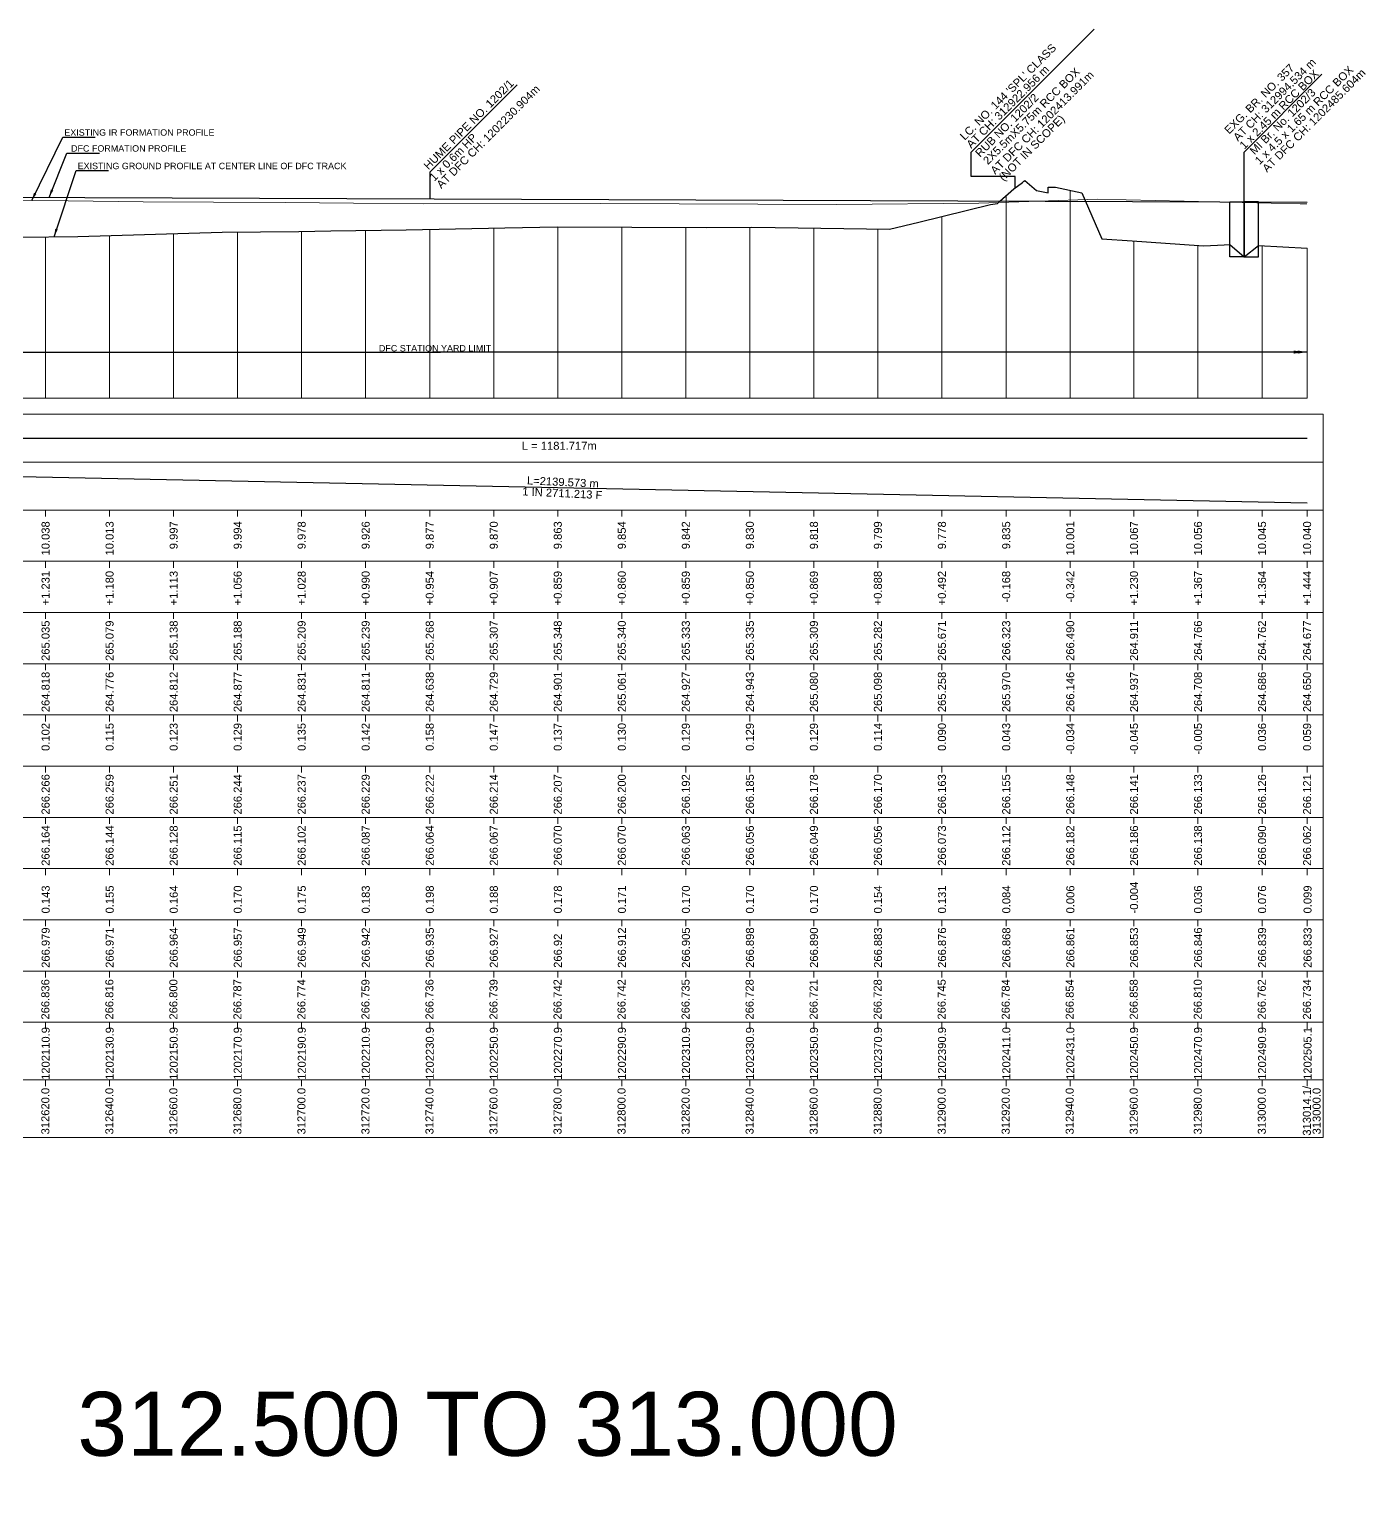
# Model space of a CAD drawing. Header units: metres. Extents: x 26905 to 33492, y -12340 to -11884.
# Drawn here: x 29115 to 29532.5, y -12340.4 to -11884.8 of the extents above; entities that cross this region are included whole.
import ezdxf
from ezdxf.enums import TextEntityAlignment as Align

# ---------------------------------------------------------------- set-up
doc = ezdxf.new("R2010")
doc.units = ezdxf.units.M
doc.header["$MEASUREMENT"] = 0
for name, color, linetype, lineweight in [('LS BRIDGE INDICATION', 10, 'Continuous', 30), ('LS CUT FILL', 10, 'Continuous', 0), ('LS DATUM X', 7, 'Continuous', 0), ('LS EXG GL', 7, 'Continuous', 0), ('LS EXG IR CH', 7, 'Continuous', 0), ('LS EXG RL', 7, 'Continuous', 0), ('LS EXG. FL', 7, 'Continuous', 0), ('LS EXG. GL AT PRO. TOE', 7, 'Continuous', 0), ('LS FRAME', 7, 'Continuous', 0), ('LS PFL-EFL', 10, 'Continuous', 0), ('LS PRL-ERL', 10, 'Continuous', 0), ('LS PRO FL', 10, 'Continuous', 0), ('LS PRO. DFCC CH', 10, 'Continuous', 0), ('LS PRO. RL', 10, 'Continuous', 0), ('LS PROFILE EXG FL', 7, 'Continuous', 25), ('LS PROFILE EXG GL', 7, 'Continuous', 30), ('LS PROFILE PRO FL', 1, 'Continuous', 30), ('LS TICKS', 7, 'Continuous', 0), ('LS TRACK CENTER', 10, 'Continuous', 0), ('Profile Grid', 7, 'Continuous', 0)]:
    doc.layers.add(name, color=color, linetype=linetype, lineweight=lineweight)
for name, color, linetype in [("LS BRIDGE'S", 7, 'Continuous'), ('LS DRAIN CULVERT', 10, 'Continuous'), ('LS HORIZONTAL ALIGNMENT', 10, 'Continuous'), ("LS LC'S", 7, 'Continuous'), ('LS VERTICAL ALIGNMENT', 10, 'Continuous'), ('ref text', 3, 'Continuous'), ('STATION YARD LIMIT IN LS', 7, 'Continuous')]:
    doc.layers.add(name, color=color, linetype=linetype)
doc.styles.get("Standard").update_dxf_attribs({"font": 'arial.ttf'})
doc.styles.add('Style-Arial', font='arial.ttf')
doc.dimstyles.get("Standard").update_dxf_attribs({"dimtxt": 0.18, "dimasz": 0.18, "dimexe": 0.18, "dimexo": 0.0625, "dimgap": 0.09, "dimtad": 0, "dimtih": 1, "dimtoh": 1, "dimdec": 4, "dimzin": 0, "dimdsep": 46, "dimtxsty": 'Standard', "dimcen": 0.09, "dimadec": 0, "dimazin": 0, "dimtfac": 1, "dimtdec": 4, "dimtofl": 0, "dimtmove": 0, "dimatfit": 3, "dimfxl": 1, "dimtolj": 1, "dimtzin": 0, "dimarcsym": 0})

msp = doc.modelspace()

# ---------------------------------------------------------------- linework, layer by layer
at = {"layer": 'LS BRIDGE INDICATION'}
for points in [[(29490.03, -11938.7), (29494.53, -11938.72), (29494.53, -11955.85), (29490.03, -11955.85)], [(29494.53, -11955.85), (29499.03, -11955.85), (29499.03, -11938.74), (29494.53, -11938.72)]]:
    msp.add_lwpolyline(points, close=True, dxfattribs=at)
at = {"layer": "LS BRIDGE'S"}
msp.add_lwpolyline([(29494.53, -11955.85), (29494.53, -11923.16), (29518.81, -11898.88)], dxfattribs=at)
at = {"layer": 'LS DATUM X', "color": 7, "linetype": 'Continuous', "lineweight": 0}
msp.add_line((29000, -12000), (29514.16, -12000), dxfattribs=at)
at = {"layer": 'LS DRAIN CULVERT'}
msp.add_lwpolyline([(29267.41, -11902.15), (29240.08, -11929.48), (29240.08, -11937.78)], dxfattribs=at)
at = {"layer": 'LS FRAME', "color": 7, "linetype": 'Continuous', "lineweight": 0, "flags": 128}
for points in [[(28995, -12020), (29519.16, -12020), (29519.16, -12005), (28995, -12005), (28995, -12020)], [(28995, -12035), (29519.16, -12035), (29519.16, -12020), (28995, -12020), (28995, -12035)], [(28995, -12051), (29519.16, -12051), (29519.16, -12035), (28995, -12035), (28995, -12051)], [(28995, -12067), (29519.16, -12067), (29519.16, -12051), (28995, -12051), (28995, -12067)], [(28995, -12083), (29519.16, -12083), (29519.16, -12067), (28995, -12067), (28995, -12083)], [(28995, -12099), (29519.16, -12099), (29519.16, -12083), (28995, -12083), (28995, -12099)], [(28995, -12115), (29519.16, -12115), (29519.16, -12099), (28995, -12099), (28995, -12115)], [(28995, -12131), (29519.16, -12131), (29519.16, -12115), (28995, -12115), (28995, -12131)], [(28995, -12147), (29519.16, -12147), (29519.16, -12131), (28995, -12131), (28995, -12147)], [(28995, -12163), (29519.16, -12163), (29519.16, -12147), (28995, -12147), (28995, -12163)], [(28995, -12179), (29519.16, -12179), (29519.16, -12163), (28995, -12163), (28995, -12179)], [(28995, -12195), (29519.16, -12195), (29519.16, -12179), (28995, -12179), (28995, -12195)], [(28995, -12213), (29519.16, -12213), (29519.16, -12195), (28995, -12195), (28995, -12213)], [(28995, -12231), (29519.16, -12231), (29519.16, -12213), (28995, -12213), (28995, -12231)]]:
    msp.add_lwpolyline(points, close=True, dxfattribs=at)
at = {"layer": 'LS HORIZONTAL ALIGNMENT', "flags": 128}
msp.add_lwpolyline([(29000, -12013.03), (29026.94, -12013.03), (29026.94, -12013.03), (29046.94, -12012.5), (29046.94, -12012.5), (29514.16, -12012.5)], dxfattribs=at)
at = {"layer": "LS LC'S"}
msp.add_lwpolyline([(29422.96, -11934.34), (29422.96, -11930.8), (29409.22, -11930.8), (29409.22, -11923.16), (29447.6, -11884.78)], dxfattribs=at)
at = {"layer": 'LS PROFILE EXG FL', "lineweight": 0}
msp.add_lwpolyline([(29000, -11938.51), (29023.46, -11938.31), (29037.95, -11938.23), (29051.82, -11938.16), (29078.54, -11938.17), (29104.34, -11938.2), (29127.12, -11938.43), (29150.59, -11938.66), (29172.5, -11938.8), (29195.05, -11938.95), (29216.31, -11939.08), (29238.22, -11939.36), (29293.42, -11939.28), (29367.19, -11939.54), (29411.57, -11939.18), (29430.31, -11938.52), (29448.62, -11937.87), (29511.95, -11939.38), (29514.07, -11939.38)], dxfattribs=at)
at = {"layer": 'LS PROFILE EXG GL', "flags": 128}
msp.add_lwpolyline([(29111.91, -11949.76), (29130.13, -11949.5), (29130.13, -11949.5), (29175.19, -11948.17), (29199.16, -11947.93), (29199.16, -11947.93), (29209.19, -11947.73), (29232.75, -11947.47), (29232.75, -11947.47), (29263.59, -11946.86), (29280.02, -11946.52), (29280.02, -11946.52), (29326.43, -11946.69), (29340.75, -11946.65), (29340.75, -11946.65), (29348, -11946.75), (29383.74, -11947.23), (29383.74, -11947.23), (29392.86, -11945.05), (29392.86, -11945.05), (29392.89, -11945.04), (29415.23, -11939.59), (29417.44, -11939.21), (29417.64, -11939.01), (29418.17, -11938.54), (29418.17, -11938.54), (29422.55, -11934.65), (29425.26, -11932.63), (29425.67, -11932.27), (29425.67, -11932.27), (29425.69, -11932.23), (29425.97, -11932.02), (29429.68, -11935.19), (29433.24, -11935.91), (29433.24, -11935.91), (29433.32, -11934.16), (29435.59, -11934.15), (29443.83, -11935.87), (29443.83, -11935.87), (29450.09, -11950.26), (29459.55, -11950.85), (29459.55, -11950.85), (29480.34, -11952.36), (29481.94, -11952.48), (29481.94, -11952.48), (29488.28, -11952.12), (29489.84, -11952.04), (29490.03, -11952.03), (29494.53, -11955.85), (29499.03, -11952.32), (29514.16, -11953.23)], dxfattribs=at)
at = {"layer": 'LS PROFILE PRO FL'}
msp.add_line((29000, -11936.9), (29514.16, -11938.79), dxfattribs=at)
at = {"layer": 'LS TICKS', "color": 7, "linetype": 'Continuous', "lineweight": 0, "flags": 128}
for points in [[(29120.07, -12037), (29120.07, -12035)], [(29140.07, -12037), (29140.07, -12035)], [(29160.08, -12037), (29160.08, -12035)], [(29180.08, -12037), (29180.08, -12035)], [(29200.06, -12037), (29200.06, -12035)], [(29220.06, -12037), (29220.06, -12035)], [(29240.08, -12037), (29240.08, -12035)], [(29260.08, -12037), (29260.08, -12035)], [(29280.08, -12037), (29280.08, -12035)], [(29300.08, -12037), (29300.08, -12035)], [(29320.08, -12037), (29320.08, -12035)], [(29340.08, -12037), (29340.08, -12035)], [(29360.08, -12037), (29360.08, -12035)], [(29380.07, -12037), (29380.07, -12035)], [(29400.07, -12037), (29400.07, -12035)], [(29420.16, -12037), (29420.16, -12035)], [(29440.17, -12037), (29440.17, -12035)], [(29460.08, -12037), (29460.08, -12035)], [(29480.08, -12037), (29480.08, -12035)], [(29500.08, -12037), (29500.08, -12035)], [(29514.16, -12037), (29514.16, -12035)], [(29120.07, -12053), (29120.07, -12051)], [(29140.07, -12053), (29140.07, -12051)], [(29160.08, -12053), (29160.08, -12051)], [(29180.08, -12053), (29180.08, -12051)], [(29200.06, -12053), (29200.06, -12051)], [(29220.06, -12053), (29220.06, -12051)], [(29240.08, -12053), (29240.08, -12051)], [(29260.08, -12053), (29260.08, -12051)], [(29280.08, -12053), (29280.08, -12051)], [(29300.08, -12053), (29300.08, -12051)], [(29320.08, -12053), (29320.08, -12051)], [(29340.08, -12053), (29340.08, -12051)], [(29360.08, -12053), (29360.08, -12051)], [(29380.07, -12053), (29380.07, -12051)], [(29400.07, -12053), (29400.07, -12051)], [(29420.16, -12053), (29420.16, -12051)], [(29440.17, -12053), (29440.17, -12051)], [(29460.08, -12053), (29460.08, -12051)], [(29480.08, -12053), (29480.08, -12051)], [(29500.08, -12053), (29500.08, -12051)], [(29514.16, -12053), (29514.16, -12051)], [(29120.07, -12069), (29120.07, -12067)], [(29140.07, -12069), (29140.07, -12067)], [(29160.08, -12069), (29160.08, -12067)], [(29180.08, -12069), (29180.08, -12067)], [(29200.06, -12069), (29200.06, -12067)], [(29220.06, -12069), (29220.06, -12067)], [(29240.08, -12069), (29240.08, -12067)], [(29260.08, -12069), (29260.08, -12067)], [(29280.08, -12069), (29280.08, -12067)], [(29300.08, -12069), (29300.08, -12067)], [(29320.08, -12069), (29320.08, -12067)], [(29340.08, -12069), (29340.08, -12067)], [(29360.08, -12069), (29360.08, -12067)], [(29380.07, -12069), (29380.07, -12067)], [(29400.07, -12069), (29400.07, -12067)], [(29420.16, -12069), (29420.16, -12067)], [(29440.17, -12069), (29440.17, -12067)], [(29460.08, -12069), (29460.08, -12067)], [(29480.08, -12069), (29480.08, -12067)], [(29500.08, -12069), (29500.08, -12067)], [(29514.16, -12069), (29514.16, -12067)], [(29120.07, -12085), (29120.07, -12083)], [(29140.07, -12085), (29140.07, -12083)], [(29160.08, -12085), (29160.08, -12083)], [(29180.08, -12085), (29180.08, -12083)], [(29200.06, -12085), (29200.06, -12083)], [(29220.06, -12085), (29220.06, -12083)], [(29240.08, -12085), (29240.08, -12083)], [(29260.08, -12085), (29260.08, -12083)], [(29280.08, -12085), (29280.08, -12083)], [(29300.08, -12085), (29300.08, -12083)], [(29320.08, -12085), (29320.08, -12083)], [(29340.08, -12085), (29340.08, -12083)], [(29360.08, -12085), (29360.08, -12083)], [(29380.07, -12085), (29380.07, -12083)], [(29400.07, -12085), (29400.07, -12083)], [(29420.16, -12085), (29420.16, -12083)], [(29440.17, -12085), (29440.17, -12083)], [(29460.08, -12085), (29460.08, -12083)], [(29480.08, -12085), (29480.08, -12083)], [(29500.08, -12085), (29500.08, -12083)], [(29514.16, -12085), (29514.16, -12083)], [(29120.07, -12101), (29120.07, -12099)], [(29140.07, -12101), (29140.07, -12099)], [(29160.08, -12101), (29160.08, -12099)], [(29180.08, -12101), (29180.08, -12099)], [(29200.06, -12101), (29200.06, -12099)], [(29220.06, -12101), (29220.06, -12099)], [(29240.08, -12101), (29240.08, -12099)], [(29260.08, -12101), (29260.08, -12099)], [(29280.08, -12101), (29280.08, -12099)], [(29300.08, -12101), (29300.08, -12099)], [(29320.08, -12101), (29320.08, -12099)], [(29340.08, -12101), (29340.08, -12099)], [(29360.08, -12101), (29360.08, -12099)], [(29380.07, -12101), (29380.07, -12099)], [(29400.07, -12101), (29400.07, -12099)], [(29420.16, -12101), (29420.16, -12099)], [(29440.17, -12101), (29440.17, -12099)], [(29460.08, -12101), (29460.08, -12099)], [(29480.08, -12101), (29480.08, -12099)], [(29500.08, -12101), (29500.08, -12099)], [(29514.16, -12101), (29514.16, -12099)], [(29120.07, -12117), (29120.07, -12115)], [(29140.07, -12117), (29140.07, -12115)], [(29160.08, -12117), (29160.08, -12115)], [(29180.08, -12117), (29180.08, -12115)], [(29200.06, -12117), (29200.06, -12115)], [(29220.06, -12117), (29220.06, -12115)], [(29240.08, -12117), (29240.08, -12115)], [(29260.08, -12117), (29260.08, -12115)], [(29280.08, -12117), (29280.08, -12115)], [(29300.08, -12117), (29300.08, -12115)], [(29320.08, -12117), (29320.08, -12115)], [(29340.08, -12117), (29340.08, -12115)], [(29360.08, -12117), (29360.08, -12115)], [(29380.07, -12117), (29380.07, -12115)], [(29400.07, -12117), (29400.07, -12115)], [(29420.16, -12117), (29420.16, -12115)], [(29440.17, -12117), (29440.17, -12115)], [(29460.08, -12117), (29460.08, -12115)], [(29480.08, -12117), (29480.08, -12115)], [(29500.08, -12117), (29500.08, -12115)], [(29514.16, -12117), (29514.16, -12115)], [(29120.07, -12133), (29120.07, -12131)], [(29140.07, -12133), (29140.07, -12131)], [(29160.08, -12133), (29160.08, -12131)], [(29180.08, -12133), (29180.08, -12131)], [(29200.06, -12133), (29200.06, -12131)], [(29220.06, -12133), (29220.06, -12131)], [(29240.08, -12133), (29240.08, -12131)], [(29260.08, -12133), (29260.08, -12131)], [(29280.08, -12133), (29280.08, -12131)], [(29300.08, -12133), (29300.08, -12131)], [(29320.08, -12133), (29320.08, -12131)], [(29340.08, -12133), (29340.08, -12131)], [(29360.08, -12133), (29360.08, -12131)], [(29380.07, -12133), (29380.07, -12131)], [(29400.07, -12133), (29400.07, -12131)], [(29420.16, -12133), (29420.16, -12131)], [(29440.17, -12133), (29440.17, -12131)], [(29460.08, -12133), (29460.08, -12131)], [(29480.08, -12133), (29480.08, -12131)], [(29500.08, -12133), (29500.08, -12131)], [(29514.16, -12133), (29514.16, -12131)], [(29120.07, -12149), (29120.07, -12147)], [(29140.07, -12149), (29140.07, -12147)], [(29160.08, -12149), (29160.08, -12147)], [(29180.08, -12149), (29180.08, -12147)], [(29200.06, -12149), (29200.06, -12147)], [(29220.06, -12149), (29220.06, -12147)], [(29240.08, -12149), (29240.08, -12147)], [(29260.08, -12149), (29260.08, -12147)], [(29280.08, -12149), (29280.08, -12147)], [(29300.08, -12149), (29300.08, -12147)], [(29320.08, -12149), (29320.08, -12147)], [(29340.08, -12149), (29340.08, -12147)], [(29360.08, -12149), (29360.08, -12147)], [(29380.07, -12149), (29380.07, -12147)], [(29400.07, -12149), (29400.07, -12147)], [(29420.16, -12149), (29420.16, -12147)], [(29440.17, -12149), (29440.17, -12147)], [(29460.08, -12149), (29460.08, -12147)], [(29480.08, -12149), (29480.08, -12147)], [(29500.08, -12149), (29500.08, -12147)], [(29514.16, -12149), (29514.16, -12147)], [(29120.07, -12165), (29120.07, -12163)], [(29140.07, -12165), (29140.07, -12163)], [(29160.08, -12165), (29160.08, -12163)], [(29180.08, -12165), (29180.08, -12163)], [(29200.06, -12165), (29200.06, -12163)], [(29220.06, -12165), (29220.06, -12163)], [(29240.08, -12165), (29240.08, -12163)], [(29260.08, -12165), (29260.08, -12163)], [(29280.08, -12165), (29280.08, -12163)], [(29300.08, -12165), (29300.08, -12163)], [(29320.08, -12165), (29320.08, -12163)], [(29340.08, -12165), (29340.08, -12163)], [(29360.08, -12165), (29360.08, -12163)], [(29380.07, -12165), (29380.07, -12163)], [(29400.07, -12165), (29400.07, -12163)], [(29420.16, -12165), (29420.16, -12163)], [(29440.17, -12165), (29440.17, -12163)], [(29460.08, -12165), (29460.08, -12163)], [(29480.08, -12165), (29480.08, -12163)], [(29500.08, -12165), (29500.08, -12163)], [(29514.16, -12165), (29514.16, -12163)], [(29120.07, -12181), (29120.07, -12179)], [(29140.07, -12181), (29140.07, -12179)], [(29160.08, -12181), (29160.08, -12179)], [(29180.08, -12181), (29180.08, -12179)], [(29200.06, -12181), (29200.06, -12179)], [(29220.06, -12181), (29220.06, -12179)], [(29240.08, -12181), (29240.08, -12179)], [(29260.08, -12181), (29260.08, -12179)], [(29280.08, -12181), (29280.08, -12179)], [(29300.08, -12181), (29300.08, -12179)], [(29320.08, -12181), (29320.08, -12179)], [(29340.08, -12181), (29340.08, -12179)], [(29360.08, -12181), (29360.08, -12179)], [(29380.07, -12181), (29380.07, -12179)], [(29400.07, -12181), (29400.07, -12179)], [(29420.16, -12181), (29420.16, -12179)], [(29440.17, -12181), (29440.17, -12179)], [(29460.08, -12181), (29460.08, -12179)], [(29480.08, -12181), (29480.08, -12179)], [(29500.08, -12181), (29500.08, -12179)], [(29514.16, -12181), (29514.16, -12179)], [(29120.07, -12197), (29120.07, -12195)], [(29140.07, -12197), (29140.07, -12195)], [(29160.08, -12197), (29160.08, -12195)], [(29180.08, -12197), (29180.08, -12195)], [(29200.06, -12197), (29200.06, -12195)], [(29220.06, -12197), (29220.06, -12195)], [(29240.08, -12197), (29240.08, -12195)], [(29260.08, -12197), (29260.08, -12195)], [(29280.08, -12197), (29280.08, -12195)], [(29300.08, -12197), (29300.08, -12195)], [(29320.08, -12197), (29320.08, -12195)], [(29340.08, -12197), (29340.08, -12195)], [(29360.08, -12197), (29360.08, -12195)], [(29380.07, -12197), (29380.07, -12195)], [(29400.07, -12197), (29400.07, -12195)], [(29420.16, -12197), (29420.16, -12195)], [(29440.17, -12197), (29440.17, -12195)], [(29460.08, -12197), (29460.08, -12195)], [(29480.08, -12197), (29480.08, -12195)], [(29500.08, -12197), (29500.08, -12195)], [(29514.16, -12197), (29514.16, -12195)], [(29120.07, -12215), (29120.07, -12213)], [(29140.07, -12215), (29140.07, -12213)], [(29160.08, -12215), (29160.08, -12213)], [(29180.08, -12215), (29180.08, -12213)], [(29200.06, -12215), (29200.06, -12213)], [(29220.06, -12215), (29220.06, -12213)], [(29240.08, -12215), (29240.08, -12213)], [(29260.08, -12215), (29260.08, -12213)], [(29280.08, -12215), (29280.08, -12213)], [(29300.08, -12215), (29300.08, -12213)], [(29320.08, -12215), (29320.08, -12213)], [(29340.08, -12215), (29340.08, -12213)], [(29360.08, -12215), (29360.08, -12213)], [(29380.07, -12215), (29380.07, -12213)], [(29400.07, -12215), (29400.07, -12213)], [(29420.16, -12215), (29420.16, -12213)], [(29440.17, -12215), (29440.17, -12213)], [(29460.08, -12215), (29460.08, -12213)], [(29480.08, -12215), (29480.08, -12213)], [(29500.08, -12215), (29500.08, -12213)], [(29514.16, -12215), (29514.16, -12213)]]:
    msp.add_lwpolyline(points, dxfattribs=at)
at = {"layer": 'LS VERTICAL ALIGNMENT', "flags": 128}
msp.add_lwpolyline([(29000, -12022.25), (29514.16, -12032.75)], dxfattribs=at)
at = {"layer": 'Profile Grid', "flags": 128}
for points in [[(29420.17, -12000), (29420.17, -11936.77)], [(29440.17, -12000), (29440.17, -11935.1)], [(29260.08, -12000), (29260.08, -11946.93)], [(29280.08, -12000), (29280.08, -11946.52)], [(29300.08, -12000), (29300.08, -11946.6)], [(29320.08, -12000), (29320.08, -11946.67)], [(29340.08, -12000), (29340.08, -11946.65)], [(29360.08, -12000), (29360.08, -11946.91)], [(29400.07, -12000), (29400.07, -11943.29)], [(29120.07, -12000), (29120.07, -11949.65)], [(29140.07, -12000), (29140.07, -11949.21)], [(29160.08, -12000), (29160.08, -11948.62)], [(29180.08, -12000), (29180.08, -11948.12)], [(29200.06, -12000), (29200.06, -11947.91)], [(29220.06, -12000), (29220.06, -11947.61)], [(29240.08, -12000), (29240.08, -11947.32)], [(29380.07, -12000), (29380.07, -11947.18)], [(29460.08, -12000), (29460.08, -11950.89)], [(29480.08, -12000), (29480.08, -11952.34)], [(29500.08, -12000), (29500.08, -11952.38)], [(29514.16, -12000), (29514.16, -11953.23)]]:
    msp.add_lwpolyline(points, dxfattribs=at)

# ---------------------------------------------------------------- texts
at = {"layer": "LS BRIDGE'S"}
for s, p in [('EXG. BR. NO. 357', (29489.81, -11917.74)), ('AT CH: 312994.534 m', (29492.56, -11919.95)), ('1 x 2.45 m RCC BOX', (29494.56, -11922.45))]:
    msp.add_text(s, height=2.5, rotation=45, dxfattribs=at).set_placement(p)
at = {"layer": "LS BRIDGE'S", "color": 10}
for s, p in [('1 x 4.5 x 1.65 m RCC BOX', (29499.33, -11927.26)), ('HUME PIPE NO. 1202/1', (29239.68, -11928.87)), ('AT DFC CH: 1202485.604m', (29501.66, -11929.68)), ('AT DFC CH: 1202230.904m', (29243.7, -11934.74)), (' MI Br. No. 1202/3', (29497.03, -11924.86)), ('1 x 0.6m HP', (29241.5, -11932.45))]:
    msp.add_text(s, height=2.5, rotation=45, dxfattribs=at).set_placement(p)
at = {"layer": 'LS CUT FILL', "style": 'Style-Arial'}
for s, p in [('+1.231', (29120.07, -12054)), ('+1.180', (29140.07, -12054)), ('+1.113', (29160.08, -12054)), ('+1.056', (29180.08, -12054)), ('+1.028', (29200.06, -12054)), ('+0.990', (29220.06, -12054)), ('+0.954', (29240.08, -12054)), ('+0.907', (29260.08, -12054)), ('+0.859', (29280.08, -12054)), ('+0.860', (29300.08, -12054)), ('+0.859', (29320.08, -12054)), ('+0.850', (29340.08, -12054)), ('+0.869', (29360.08, -12054)), ('+0.888', (29380.07, -12054)), ('+0.492', (29400.07, -12054)), ('-0.168', (29420.16, -12054)), ('-0.342', (29440.17, -12054)), ('+1.230', (29460.08, -12054)), ('+1.367', (29480.08, -12054)), ('+1.364', (29500.08, -12054)), ('+1.444', (29514.16, -12054))]:
    msp.add_text(s, height=2.5, rotation=90, dxfattribs=at).set_placement(p, align=Align.MIDDLE_RIGHT)
at = {"layer": 'LS EXG GL', "style": 'Style-Arial'}
for s, p in [('265.035', (29120.07, -12069.5)), ('265.079', (29140.07, -12069.5)), ('265.138', (29160.08, -12069.5)), ('265.188', (29180.08, -12069.5)), ('265.209', (29200.06, -12069.5)), ('265.239', (29220.06, -12069.5)), ('265.268', (29240.08, -12069.5)), ('265.307', (29260.08, -12069.5)), ('265.348', (29280.08, -12069.5)), ('265.340', (29300.08, -12069.5)), ('265.333', (29320.08, -12069.5)), ('265.335', (29340.08, -12069.5)), ('265.309', (29360.08, -12069.5)), ('265.282', (29380.07, -12069.5)), ('265.671', (29400.07, -12069.5)), ('266.323', (29420.16, -12069.5)), ('266.490', (29440.17, -12069.5)), ('264.911', (29460.08, -12069.5)), ('264.766', (29480.08, -12069.5)), ('264.762', (29500.08, -12069.5)), ('264.677', (29514.16, -12069.5))]:
    msp.add_text(s, height=2.5, rotation=90, dxfattribs=at).set_placement(p, align=Align.MIDDLE_RIGHT)
at = {"layer": 'LS EXG IR CH', "lineweight": 0, "style": 'Style-Arial'}
for s, p in [('312620.0', (29120, -12215.47)), ('312640.0', (29140, -12215.47)), ('312660.0', (29160, -12215.47)), ('312680.0', (29180, -12215.47)), ('312700.0', (29200, -12215.47)), ('312720.0', (29220, -12215.47)), ('312740.0', (29240, -12215.47)), ('312760.0', (29260, -12215.47)), ('312780.0', (29280, -12215.47)), ('312800.0', (29300, -12215.47)), ('312820.0', (29320, -12215.47)), ('312840.0', (29340, -12215.47)), ('312860.0', (29360, -12215.47)), ('312880.0', (29380, -12215.47)), ('312900.0', (29400, -12215.47)), ('312920.0', (29420, -12215.47)), ('312940.0', (29440, -12215.47)), ('312960.0', (29460, -12215.47)), ('312980.0', (29480, -12215.47)), ('313000.0', (29500, -12215.47)), ('313014.1/', (29514.08, -12214.88)), ('313000.0', (29517.13, -12215.47))]:
    msp.add_text(s, height=2.5, rotation=90, dxfattribs=at).set_placement(p, align=Align.MIDDLE_RIGHT)
at = {"layer": 'LS EXG RL', "style": 'Style-Arial'}
for s, p in [('266.836', (29120, -12181.54)), ('266.816', (29140, -12181.54)), ('266.800', (29160, -12181.54)), ('266.787', (29180, -12181.54)), ('266.774', (29200, -12181.54)), ('266.759', (29220, -12181.54)), ('266.736', (29240, -12181.54)), ('266.739', (29260, -12181.54)), ('266.742', (29280, -12181.54)), ('266.742', (29300, -12181.54)), ('266.735', (29320, -12181.54)), ('266.728', (29340, -12181.54)), ('266.721', (29360, -12181.54)), ('266.728', (29380, -12181.54)), ('266.745', (29400, -12181.54)), ('266.784', (29420, -12181.54)), ('266.854', (29440, -12181.54)), ('266.858', (29460, -12181.54)), ('266.810', (29480, -12181.54)), ('266.762', (29500, -12181.54)), ('266.734', (29514.09, -12181.54))]:
    msp.add_text(s, height=2.5, rotation=90, dxfattribs=at).set_placement(p, align=Align.MIDDLE_RIGHT)
at = {"layer": 'LS EXG. FL'}
for s, p in [('266.164', (29120.07, -12133.5)), ('266.144', (29140.07, -12133.5)), ('266.128', (29160.08, -12133.5)), ('266.115', (29180.08, -12133.5)), ('266.102', (29200.06, -12133.5)), ('266.087', (29220.06, -12133.5)), ('266.064', (29240.08, -12133.5)), ('266.067', (29260.08, -12133.5)), ('266.070', (29280.08, -12133.5)), ('266.070', (29300.08, -12133.5)), ('266.063', (29320.08, -12133.5)), ('266.056', (29340.08, -12133.5)), ('266.049', (29360.08, -12133.5)), ('266.056', (29380.07, -12133.5)), ('266.073', (29400.07, -12133.5)), ('266.112', (29420.16, -12133.5)), ('266.182', (29440.17, -12133.5)), ('266.186', (29460.08, -12133.5)), ('266.138', (29480.08, -12133.5)), ('266.090', (29500.08, -12133.5)), ('266.062', (29514.16, -12133.5))]:
    msp.add_text(s, height=2.5, rotation=90, dxfattribs=at).set_placement(p, align=Align.MIDDLE_RIGHT)
at = {"layer": 'LS EXG. GL AT PRO. TOE'}
for s, p in [('264.818', (29120.07, -12085.5)), ('264.776', (29140.07, -12085.5)), ('264.812', (29160.08, -12085.5)), ('264.877', (29180.08, -12085.5)), ('264.831', (29200.06, -12085.5)), ('264.811', (29220.06, -12085.5)), ('264.638', (29240.08, -12085.5)), ('264.729', (29260.08, -12085.5)), ('264.901', (29280.08, -12085.5)), ('265.061', (29300.08, -12085.5)), ('264.927', (29320.08, -12085.5)), ('264.943', (29340.08, -12085.5)), ('265.080', (29360.08, -12085.5)), ('265.098', (29380.07, -12085.5)), ('265.258', (29400.07, -12085.5)), ('265.970', (29420.16, -12085.5)), ('266.146', (29440.17, -12085.5)), ('264.937', (29460.08, -12085.5)), ('264.708', (29480.08, -12085.5)), ('264.686', (29500.08, -12085.5)), ('264.650', (29514.16, -12085.5))]:
    msp.add_text(s, height=2.5, rotation=90, dxfattribs=at).set_placement(p, align=Align.MIDDLE_RIGHT)
at = {"layer": 'LS HORIZONTAL ALIGNMENT', "insert": (29280.55, -12014.92), "char_height": 2.5, "attachment_point": 5, "line_spacing_factor": 0.6, "style": 'Style-Arial'}
msp.add_mtext('L = 1181.717m', dxfattribs=at)
at = {"layer": "LS LC'S"}
for s, p in [("LC. NO. 144 'SPL' CLASS", (29407.22, -11919.66)), ('AT CH: 312922.956 m', (29409.22, -11922.16))]:
    msp.add_text(s, height=2.5, rotation=45, dxfattribs=at).set_placement(p)
at = {"layer": "LS LC'S", "color": 10}
for s, p in [('2X5.5mX5.75m RCC BOX ', (29414.44, -11927.29)), ('AT DFC CH: 1202413.991m', (29416.75, -11930.34)), ('RUB NO. 1202/2', (29411.98, -11924.93))]:
    msp.add_text(s, height=2.5, rotation=45, dxfattribs=at).set_placement(p)
at = {"layer": "LS LC'S", "color": 5}
msp.add_text('(NOT IN SCOPE)', height=2.5, rotation=45, dxfattribs=at).set_placement((29419.35, -11932.41))
at = {"layer": 'LS PFL-EFL'}
for s, p in [('0.102', (29120.07, -12101.5)), ('0.115', (29140.07, -12101.5)), ('0.123', (29160.08, -12101.5)), ('0.129', (29180.08, -12101.5)), ('0.135', (29200.06, -12101.5)), ('0.142', (29220.06, -12101.5)), ('0.158', (29240.08, -12101.5)), ('0.147', (29260.08, -12101.5)), ('0.137', (29280.08, -12101.5)), ('0.130', (29300.08, -12101.5)), ('0.129', (29320.08, -12101.5)), ('0.129', (29340.08, -12101.5)), ('0.129', (29360.08, -12101.5)), ('0.114', (29380.07, -12101.5)), ('0.090', (29400.07, -12101.5)), ('0.043', (29420.16, -12101.5)), ('-0.034', (29440.17, -12101.5)), ('-0.045', (29460.08, -12101.5)), ('-0.005', (29480.08, -12101.5)), ('0.036', (29500.08, -12101.5)), ('0.059', (29514.16, -12101.5))]:
    msp.add_text(s, height=2.5, rotation=90, dxfattribs=at).set_placement(p, align=Align.MIDDLE_RIGHT)
at = {"layer": 'LS PRL-ERL'}
for s, p in [('-0.004', (29461.35, -12161)), ('0.143', (29121.35, -12161)), ('0.155', (29141.35, -12161)), ('0.164', (29161.35, -12161)), ('0.170', (29181.35, -12161)), ('0.175', (29201.35, -12161)), ('0.183', (29221.35, -12161)), ('0.198', (29241.35, -12161)), ('0.188', (29261.35, -12161)), ('0.178', (29281.35, -12161)), ('0.171', (29301.35, -12161)), ('0.170', (29321.35, -12161)), ('0.170', (29341.35, -12161)), ('0.170', (29361.35, -12161)), ('0.154', (29381.35, -12161)), ('0.131', (29401.35, -12161)), ('0.084', (29421.45, -12161)), ('0.006', (29441.45, -12161)), ('0.036', (29481.35, -12161)), ('0.076', (29501.35, -12161)), ('0.099', (29515.55, -12161))]:
    msp.add_text(s, height=2.5, rotation=90, dxfattribs=at).set_placement(p)
at = {"layer": 'LS PRO FL', "style": 'Style-Arial'}
for s, p in [('266.266', (29120.07, -12117.5)), ('266.259', (29140.07, -12117.5)), ('266.251', (29160.08, -12117.5)), ('266.244', (29180.08, -12117.5)), ('266.237', (29200.06, -12117.5)), ('266.229', (29220.06, -12117.5)), ('266.222', (29240.08, -12117.5)), ('266.214', (29260.08, -12117.5)), ('266.207', (29280.08, -12117.5)), ('266.200', (29300.08, -12117.5)), ('266.192', (29320.08, -12117.5)), ('266.185', (29340.08, -12117.5)), ('266.178', (29360.08, -12117.5)), ('266.170', (29380.07, -12117.5)), ('266.163', (29400.07, -12117.5)), ('266.155', (29420.16, -12117.5)), ('266.148', (29440.17, -12117.5)), ('266.141', (29460.08, -12117.5)), ('266.133', (29480.08, -12117.5)), ('266.126', (29500.08, -12117.5)), ('266.121', (29514.16, -12117.5))]:
    msp.add_text(s, height=2.5, rotation=90, dxfattribs=at).set_placement(p, align=Align.MIDDLE_RIGHT)
at = {"layer": 'LS PRO. DFCC CH'}
for s, p in [('1202110.9', (29121.35, -12213)), ('1202130.9', (29141.35, -12213)), ('1202150.9', (29161.35, -12213)), ('1202170.9', (29181.35, -12213)), ('1202190.9', (29201.35, -12213)), ('1202210.9', (29221.35, -12213)), ('1202230.9', (29241.35, -12213)), ('1202250.9', (29261.35, -12213)), ('1202270.9', (29281.35, -12213)), ('1202290.9', (29301.35, -12213)), ('1202310.9', (29321.35, -12213)), ('1202330.9', (29341.35, -12213)), ('1202350.9', (29361.35, -12213)), ('1202370.9', (29381.35, -12213)), ('1202390.9', (29401.35, -12213)), ('1202411.0', (29421.45, -12213)), ('1202431.0', (29441.45, -12213)), ('1202450.9', (29461.35, -12213)), ('1202470.9', (29481.35, -12213)), ('1202490.9', (29501.35, -12213)), ('1202505.1', (29515.55, -12213))]:
    msp.add_text(s, height=2.5, rotation=90, dxfattribs=at).set_placement(p)
at = {"layer": 'LS PRO. RL'}
for s, p in [('266.979', (29121.35, -12178)), ('266.971', (29141.35, -12178)), ('266.964', (29161.35, -12178)), ('266.957', (29181.35, -12178)), ('266.949', (29201.35, -12178)), ('266.942', (29221.35, -12178)), ('266.935', (29241.35, -12178)), ('266.927', (29261.35, -12178)), ('266.912', (29301.35, -12178)), ('266.905', (29321.35, -12178)), ('266.898', (29341.35, -12178)), ('266.890', (29361.35, -12178)), ('266.883', (29381.35, -12178)), ('266.876', (29401.35, -12178)), ('266.868', (29421.45, -12178)), ('266.861', (29441.45, -12178)), ('266.853', (29461.35, -12178)), ('266.846', (29481.35, -12178)), ('266.839', (29501.35, -12178)), ('266.833', (29515.55, -12178)), ('266.92', (29281.35, -12178))]:
    msp.add_text(s, height=2.5, rotation=90, dxfattribs=at).set_placement(p)
at = {"layer": 'LS PROFILE EXG FL', "color": 7, "linetype": 'Continuous', "lineweight": 0, "style": 'Style-Arial'}
msp.add_text('EXISTING IR FORMATION PROFILE', height=2, dxfattribs=at).set_placement((29125.94, -11918.05))
at = {"layer": 'LS PROFILE EXG GL', "color": 7, "lineweight": 0, "style": 'Style-Arial'}
msp.add_text('EXISTING GROUND PROFILE AT CENTER LINE OF DFC TRACK', height=2, dxfattribs=at).set_placement((29130.09, -11928.51, 0))
at = {"layer": 'LS PROFILE PRO FL', "style": 'Style-Arial'}
msp.add_text('  DFC FORMATION PROFILE', height=2, dxfattribs=at).set_placement((29126.49, -11923.03, 0))
at = {"layer": 'LS TRACK CENTER'}
for s, p in [('10.038', (29120.07, -12038.5)), ('10.013', (29140.07, -12038.5)), ('9.997', (29160.08, -12038.5)), ('9.994', (29180.08, -12038.5)), ('9.978', (29200.06, -12038.5)), ('9.926', (29220.06, -12038.5)), ('9.877', (29240.08, -12038.5)), ('9.870', (29260.08, -12038.5)), ('9.863', (29280.08, -12038.5)), ('9.854', (29300.08, -12038.5)), ('9.842', (29320.08, -12038.5)), ('9.830', (29340.08, -12038.5)), ('9.818', (29360.08, -12038.5)), ('9.799', (29380.07, -12038.5)), ('9.778', (29400.07, -12038.5)), ('9.835', (29420.16, -12038.5)), ('10.001', (29440.17, -12038.5)), ('10.067', (29460.08, -12038.5)), ('10.056', (29480.08, -12038.5)), ('10.045', (29500.08, -12038.5)), ('10.040', (29514.16, -12038.5))]:
    msp.add_text(s, height=2.5, rotation=90, dxfattribs=at).set_placement(p, align=Align.MIDDLE_RIGHT)
at = {"layer": 'LS VERTICAL ALIGNMENT', "insert": (29281.59, -12028), "char_height": 2.5, "attachment_point": 5, "rotation": 357.3043, "line_spacing_factor": 0.84, "style": 'Style-Arial'}
msp.add_mtext('L=2139.573 m\\P1 IN 2711.213 F', dxfattribs=at)
at = {"layer": 'ref text', "color": 3, "insert": (29130, -12330.71), "char_height": 20, "width": 256.3165, "attachment_point": 7, "bg_fill": 3, "box_fill_scale": 1.5, "bg_fill_color": 256, "bg_fill_transparency": 0}
msp.add_mtext('312.500 TO 313.000', dxfattribs=at)
at = {"layer": 'STATION YARD LIMIT IN LS', "color": 10, "lineweight": 15, "insert": (29241.75, -11984.47), "char_height": 2, "attachment_point": 5, "rotation": 0, "line_spacing_factor": 0.84, "style": 'Style-Arial'}
msp.add_mtext('DFC STATION YARD LIMIT', dxfattribs=at)

# ---------------------------------------------------------------- leaders
at = {"layer": 'LS PROFILE EXG FL', "color": 7, "lineweight": -3}
msp.add_leader([(29115.73, -11938.32), (29125.43, -11918.51), (29135.57, -11918.51)], dimstyle='Standard', override={"dimasz": 2.5, "dimexe": 0.25, "dimexo": 0.25, "dimgap": 0.25, "dimtad": 0, "dimtih": 0, "dimtoh": 0, "dimzin": 11, "dimadec": 4, "dimazin": 3, "dimatfit": 1, "dimfrac": 2, "dimtolj": 0, "dimtzin": 11}, dxfattribs=at)
at = {"layer": 'LS PROFILE EXG GL', "color": 7, "lineweight": -3}
msp.add_leader([(29122.71, -11949.61, 0), (29129.58, -11928.97, 0), (29139.71, -11928.97, 0)], dimstyle='Standard', override={"dimasz": 2.5, "dimexe": 0.25, "dimexo": 0.25, "dimgap": 0.25, "dimtad": 0, "dimtih": 0, "dimtoh": 0, "dimzin": 11, "dimadec": 4, "dimazin": 3, "dimatfit": 1, "dimfrac": 2, "dimtolj": 0, "dimtzin": 11}, dxfattribs=at)
at = {"layer": 'LS PROFILE PRO FL', "lineweight": -3}
msp.add_leader([(29121.15, -11937.34, 0), (29126.76, -11923.49, 0), (29136.9, -11923.49, 0)], dimstyle='Standard', override={"dimasz": 2.5, "dimexe": 0.25, "dimexo": 0.25, "dimgap": 0.25, "dimtad": 0, "dimtih": 0, "dimtoh": 0, "dimzin": 11, "dimadec": 4, "dimazin": 3, "dimatfit": 1, "dimfrac": 2, "dimtolj": 0, "dimtzin": 11}, dxfattribs=at)
at = {"layer": 'STATION YARD LIMIT IN LS', "color": 10, "lineweight": 15}
for points in [[(29000, -11985.64), (29242.21, -11985.64)], [(29001.25, -11985.64), (29243.46, -11985.64)], [(29512.97, -11985.64), (29241.02, -11985.64)], [(29514.17, -11985.64), (29242.21, -11985.64)]]:
    msp.add_leader(points, dimstyle='Standard', override={"dimasz": 3}, dxfattribs=at)

doc.saveas('drawing.dxf')
